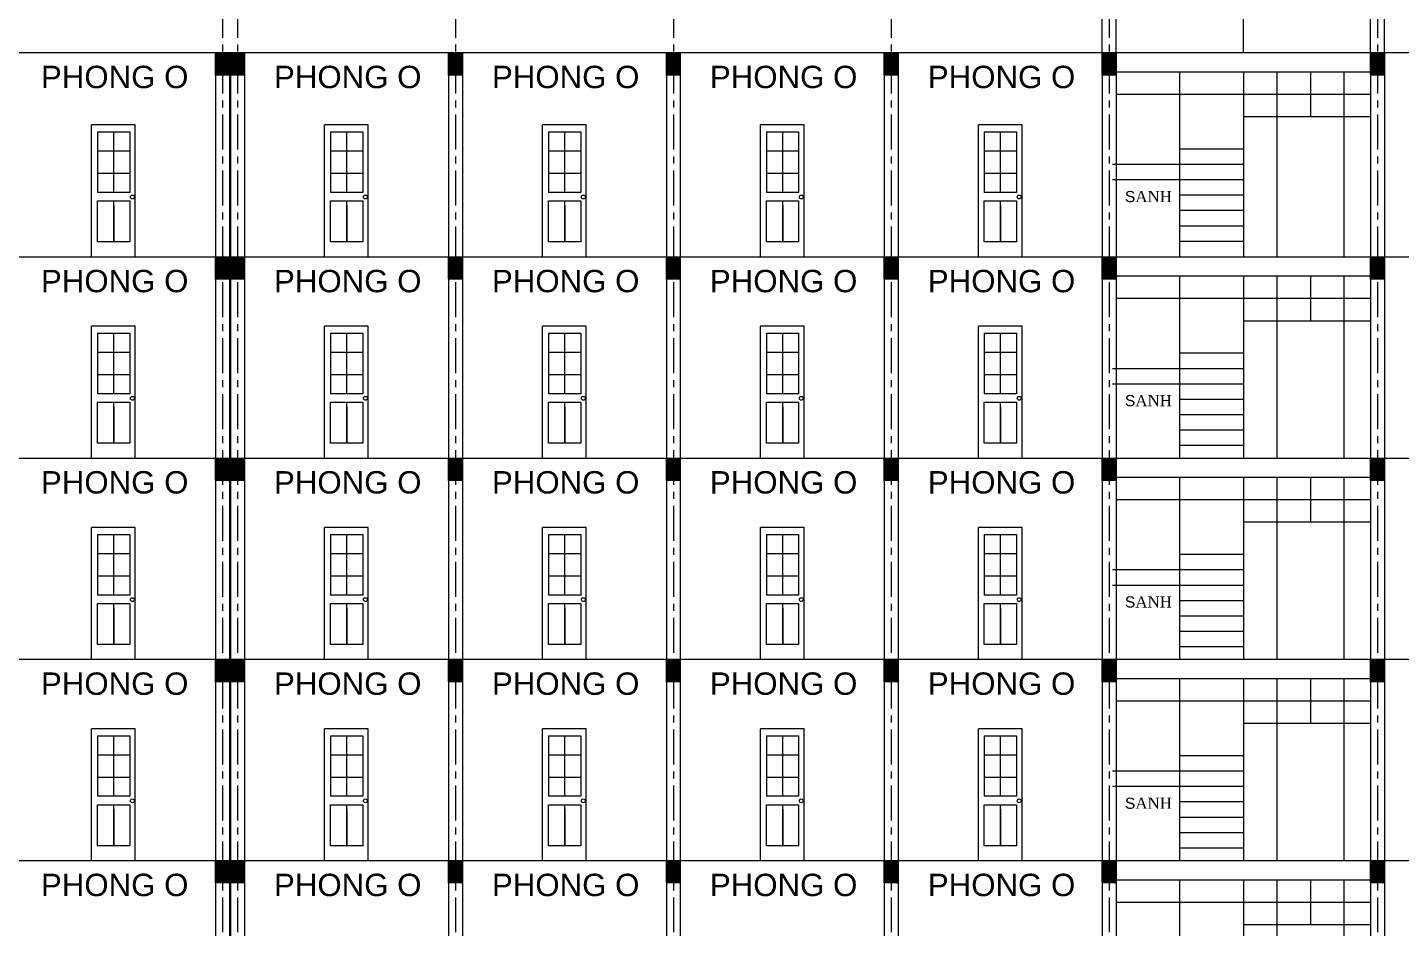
# Model space of a CAD drawing. Header units: millimetres. Extents: x 0 to 8478784, y 0 to 684185.
# Drawn here: x 4048845 to 4073415, y 446242 to 462339 of the extents above; entities that cross this region are included whole.
import ezdxf

# ---------------------------------------------------------------- set-up
doc = ezdxf.new("R2010")
doc.units = ezdxf.units.MM
doc.header["$LTSCALE"] = 5000
doc.header["$MEASUREMENT"] = 0
doc.linetypes.add('CENTER', pattern=[2, 1.25, -0.25, 0.25, -0.25])
for name, color, linetype, lineweight in [('00-XMT.Axes', 22, 'CENTER', 15), ('02-XMT.Beams', 94, 'Continuous', 25), ('net thay', 7, 'Continuous', 15)]:
    doc.layers.add(name, color=color, linetype=linetype, lineweight=lineweight)
doc.styles.add('S1', font='VHARIAL.TTF', dxfattribs={"height": 200})

msp = doc.modelspace()

# ---------------------------------------------------------------- hatches: boundary and pattern name
at = {"layer": '02-XMT.Beams', "linetype": 'ByBlock', "lineweight": 15}
h = msp.add_hatch(dxfattribs=at)
h.set_pattern_fill('ANSI31', color=256, scale=100, style=0)
h.set_pattern_definition([(45, (2171650.454, 96258.525), (-8.838834765, 8.838834765), [])])
h.paths.add_polyline_path([(4052207.5, 461488.8), (4052207.5, 461888.8), (4052457.5, 461888.8), (4052457.5, 461488.8)])
h = msp.add_hatch(dxfattribs=at)
h.set_pattern_fill('ANSI31', color=256, scale=100, style=0)
h.set_pattern_definition([(45, (2171920.454, 96258.525), (-8.838834765, 8.838834765), [])])
h.paths.add_polyline_path([(4052477.5, 461488.8), (4052477.5, 461888.8), (4052727.5, 461888.8), (4052727.5, 461488.8)])
h = msp.add_hatch(dxfattribs=at)
h.set_pattern_fill('ANSI31', color=256, scale=100, style=0)
h.set_pattern_definition([(45, (2175820.454, 96258.525), (-8.838834765, 8.838834765), [])])
h.paths.add_polyline_path([(4056377.5, 461488.8), (4056377.5, 461888.8), (4056627.5, 461888.8), (4056627.5, 461488.8)])
h = msp.add_hatch(dxfattribs=at)
h.set_pattern_fill('ANSI31', color=256, scale=100, style=0)
h.set_pattern_definition([(45, (2179720.454, 96258.525), (-8.838834765, 8.838834765), [])])
h.paths.add_polyline_path([(4060277.5, 461488.8), (4060277.5, 461888.8), (4060527.5, 461888.8), (4060527.5, 461488.8)])
h = msp.add_hatch(dxfattribs=at)
h.set_pattern_fill('ANSI31', color=256, scale=100, style=0)
h.set_pattern_definition([(45, (2183620.454, 96258.525), (-8.838834765, 8.838834765), [])])
h.paths.add_polyline_path([(4064177.5, 461488.8), (4064177.5, 461888.8), (4064427.5, 461888.8), (4064427.5, 461488.8)])
h = msp.add_hatch(dxfattribs=at)
h.set_pattern_fill('ANSI31', color=256, scale=100, style=0)
h.set_pattern_definition([(45, (2187520.454, 96258.525), (-8.838834765, 8.838834765), [])])
h.paths.add_polyline_path([(4068077.5, 461488.8), (4068077.5, 461888.8), (4068327.5, 461888.8), (4068327.5, 461488.8)])
h = msp.add_hatch(dxfattribs=at)
h.set_pattern_fill('ANSI31', color=256, scale=100, style=0)
h.set_pattern_definition([(45, (2192320.454, 96258.525), (-8.838834765, 8.838834765), [])])
h.paths.add_polyline_path([(4072877.5, 461488.8), (4072877.5, 461888.8), (4073127.5, 461888.8), (4073127.5, 461488.8)])
h = msp.add_hatch(dxfattribs=at)
h.set_pattern_fill('ANSI31', color=256, scale=100, style=0)
h.set_pattern_definition([(45, (2171650.454, 92608.525), (-8.838834765, 8.838834765), [])])
h.paths.add_polyline_path([(4052207.5, 457838.8), (4052207.5, 458238.8), (4052457.5, 458238.8), (4052457.5, 457838.8)])
h = msp.add_hatch(dxfattribs=at)
h.set_pattern_fill('ANSI31', color=256, scale=100, style=0)
h.set_pattern_definition([(45, (2171920.454, 92608.525), (-8.838834765, 8.838834765), [])])
h.paths.add_polyline_path([(4052477.5, 457838.8), (4052477.5, 458238.8), (4052727.5, 458238.8), (4052727.5, 457838.8)])
h = msp.add_hatch(dxfattribs=at)
h.set_pattern_fill('ANSI31', color=256, scale=100, style=0)
h.set_pattern_definition([(45, (2175820.454, 92608.525), (-8.838834765, 8.838834765), [])])
h.paths.add_polyline_path([(4056377.5, 457838.8), (4056377.5, 458238.8), (4056627.5, 458238.8), (4056627.5, 457838.8)])
h = msp.add_hatch(dxfattribs=at)
h.set_pattern_fill('ANSI31', color=256, scale=100, style=0)
h.set_pattern_definition([(45, (2179720.454, 92608.525), (-8.838834765, 8.838834765), [])])
h.paths.add_polyline_path([(4060277.5, 457838.8), (4060277.5, 458238.8), (4060527.5, 458238.8), (4060527.5, 457838.8)])
h = msp.add_hatch(dxfattribs=at)
h.set_pattern_fill('ANSI31', color=256, scale=100, style=0)
h.set_pattern_definition([(45, (2183620.454, 92608.525), (-8.838834765, 8.838834765), [])])
h.paths.add_polyline_path([(4064177.5, 457838.8), (4064177.5, 458238.8), (4064427.5, 458238.8), (4064427.5, 457838.8)])
h = msp.add_hatch(dxfattribs=at)
h.set_pattern_fill('ANSI31', color=256, scale=100, style=0)
h.set_pattern_definition([(45, (2187520.454, 92608.525), (-8.838834765, 8.838834765), [])])
h.paths.add_polyline_path([(4068077.5, 457838.8), (4068077.5, 458238.8), (4068327.5, 458238.8), (4068327.5, 457838.8)])
h = msp.add_hatch(dxfattribs=at)
h.set_pattern_fill('ANSI31', color=256, scale=100, style=0)
h.set_pattern_definition([(45, (2192320.454, 92608.525), (-8.838834765, 8.838834765), [])])
h.paths.add_polyline_path([(4072877.5, 457838.8), (4072877.5, 458238.8), (4073127.5, 458238.8), (4073127.5, 457838.8)])
h = msp.add_hatch(dxfattribs=at)
h.set_pattern_fill('ANSI31', color=256, scale=100, style=0)
h.set_pattern_definition([(45, (2171650.454, 89008.525), (-8.838834765, 8.838834765), [])])
h.paths.add_polyline_path([(4052207.5, 454238.8), (4052207.5, 454638.8), (4052457.5, 454638.8), (4052457.5, 454238.8)])
h = msp.add_hatch(dxfattribs=at)
h.set_pattern_fill('ANSI31', color=256, scale=100, style=0)
h.set_pattern_definition([(45, (2171920.454, 89008.525), (-8.838834765, 8.838834765), [])])
h.paths.add_polyline_path([(4052477.5, 454238.8), (4052477.5, 454638.8), (4052727.5, 454638.8), (4052727.5, 454238.8)])
h = msp.add_hatch(dxfattribs=at)
h.set_pattern_fill('ANSI31', color=256, scale=100, style=0)
h.set_pattern_definition([(45, (2175820.454, 89008.525), (-8.838834765, 8.838834765), [])])
h.paths.add_polyline_path([(4056377.5, 454238.8), (4056377.5, 454638.8), (4056627.5, 454638.8), (4056627.5, 454238.8)])
h = msp.add_hatch(dxfattribs=at)
h.set_pattern_fill('ANSI31', color=256, scale=100, style=0)
h.set_pattern_definition([(45, (2179720.454, 89008.525), (-8.838834765, 8.838834765), [])])
h.paths.add_polyline_path([(4060277.5, 454238.8), (4060277.5, 454638.8), (4060527.5, 454638.8), (4060527.5, 454238.8)])
h = msp.add_hatch(dxfattribs=at)
h.set_pattern_fill('ANSI31', color=256, scale=100, style=0)
h.set_pattern_definition([(45, (2183620.454, 89008.525), (-8.838834765, 8.838834765), [])])
h.paths.add_polyline_path([(4064177.5, 454238.8), (4064177.5, 454638.8), (4064427.5, 454638.8), (4064427.5, 454238.8)])
h = msp.add_hatch(dxfattribs=at)
h.set_pattern_fill('ANSI31', color=256, scale=100, style=0)
h.set_pattern_definition([(45, (2187520.454, 89008.525), (-8.838834765, 8.838834765), [])])
h.paths.add_polyline_path([(4068077.5, 454238.8), (4068077.5, 454638.8), (4068327.5, 454638.8), (4068327.5, 454238.8)])
h = msp.add_hatch(dxfattribs=at)
h.set_pattern_fill('ANSI31', color=256, scale=100, style=0)
h.set_pattern_definition([(45, (2192320.454, 89008.525), (-8.838834765, 8.838834765), [])])
h.paths.add_polyline_path([(4072877.5, 454238.8), (4072877.5, 454638.8), (4073127.5, 454638.8), (4073127.5, 454238.8)])
h = msp.add_hatch(dxfattribs=at)
h.set_pattern_fill('ANSI31', color=256, scale=100, style=0)
h.set_pattern_definition([(45, (2171650.454, 85408.525), (-8.838834765, 8.838834765), [])])
h.paths.add_polyline_path([(4052207.5, 450638.8), (4052207.5, 451038.8), (4052457.5, 451038.8), (4052457.5, 450638.8)])
h = msp.add_hatch(dxfattribs=at)
h.set_pattern_fill('ANSI31', color=256, scale=100, style=0)
h.set_pattern_definition([(45, (2171920.454, 85408.525), (-8.838834765, 8.838834765), [])])
h.paths.add_polyline_path([(4052477.5, 450638.8), (4052477.5, 451038.8), (4052727.5, 451038.8), (4052727.5, 450638.8)])
h = msp.add_hatch(dxfattribs=at)
h.set_pattern_fill('ANSI31', color=256, scale=100, style=0)
h.set_pattern_definition([(45, (2175820.454, 85408.525), (-8.838834765, 8.838834765), [])])
h.paths.add_polyline_path([(4056377.5, 450638.8), (4056377.5, 451038.8), (4056627.5, 451038.8), (4056627.5, 450638.8)])
h = msp.add_hatch(dxfattribs=at)
h.set_pattern_fill('ANSI31', color=256, scale=100, style=0)
h.set_pattern_definition([(45, (2179720.454, 85408.525), (-8.838834765, 8.838834765), [])])
h.paths.add_polyline_path([(4060277.5, 450638.8), (4060277.5, 451038.8), (4060527.5, 451038.8), (4060527.5, 450638.8)])
h = msp.add_hatch(dxfattribs=at)
h.set_pattern_fill('ANSI31', color=256, scale=100, style=0)
h.set_pattern_definition([(45, (2183620.454, 85408.525), (-8.838834765, 8.838834765), [])])
h.paths.add_polyline_path([(4064177.5, 450638.8), (4064177.5, 451038.8), (4064427.5, 451038.8), (4064427.5, 450638.8)])
h = msp.add_hatch(dxfattribs=at)
h.set_pattern_fill('ANSI31', color=256, scale=100, style=0)
h.set_pattern_definition([(45, (2187520.454, 85408.525), (-8.838834765, 8.838834765), [])])
h.paths.add_polyline_path([(4068077.5, 450638.8), (4068077.5, 451038.8), (4068327.5, 451038.8), (4068327.5, 450638.8)])
h = msp.add_hatch(dxfattribs=at)
h.set_pattern_fill('ANSI31', color=256, scale=100, style=0)
h.set_pattern_definition([(45, (2192320.454, 85408.525), (-8.838834765, 8.838834765), [])])
h.paths.add_polyline_path([(4072877.5, 450638.8), (4072877.5, 451038.8), (4073127.5, 451038.8), (4073127.5, 450638.8)])
h = msp.add_hatch(dxfattribs=at)
h.set_pattern_fill('ANSI31', color=256, scale=100, style=0)
h.set_pattern_definition([(45, (2171650.454, 81808.525), (-8.838834765, 8.838834765), [])])
h.paths.add_polyline_path([(4052207.5, 447038.8), (4052207.5, 447438.8), (4052457.5, 447438.8), (4052457.5, 447038.8)])
h = msp.add_hatch(dxfattribs=at)
h.set_pattern_fill('ANSI31', color=256, scale=100, style=0)
h.set_pattern_definition([(45, (2171920.454, 81808.525), (-8.838834765, 8.838834765), [])])
h.paths.add_polyline_path([(4052477.5, 447038.8), (4052477.5, 447438.8), (4052727.5, 447438.8), (4052727.5, 447038.8)])
h = msp.add_hatch(dxfattribs=at)
h.set_pattern_fill('ANSI31', color=256, scale=100, style=0)
h.set_pattern_definition([(45, (2175820.454, 81808.525), (-8.838834765, 8.838834765), [])])
h.paths.add_polyline_path([(4056377.5, 447038.8), (4056377.5, 447438.8), (4056627.5, 447438.8), (4056627.5, 447038.8)])
h = msp.add_hatch(dxfattribs=at)
h.set_pattern_fill('ANSI31', color=256, scale=100, style=0)
h.set_pattern_definition([(45, (2179720.454, 81808.525), (-8.838834765, 8.838834765), [])])
h.paths.add_polyline_path([(4060277.5, 447038.8), (4060277.5, 447438.8), (4060527.5, 447438.8), (4060527.5, 447038.8)])
h = msp.add_hatch(dxfattribs=at)
h.set_pattern_fill('ANSI31', color=256, scale=100, style=0)
h.set_pattern_definition([(45, (2183620.454, 81808.525), (-8.838834765, 8.838834765), [])])
h.paths.add_polyline_path([(4064177.5, 447038.8), (4064177.5, 447438.8), (4064427.5, 447438.8), (4064427.5, 447038.8)])
h = msp.add_hatch(dxfattribs=at)
h.set_pattern_fill('ANSI31', color=256, scale=100, style=0)
h.set_pattern_definition([(45, (2187520.454, 81808.525), (-8.838834765, 8.838834765), [])])
h.paths.add_polyline_path([(4068077.5, 447038.8), (4068077.5, 447438.8), (4068327.5, 447438.8), (4068327.5, 447038.8)])
h = msp.add_hatch(dxfattribs=at)
h.set_pattern_fill('ANSI31', color=256, scale=100, style=0)
h.set_pattern_definition([(45, (2192320.454, 81808.525), (-8.838834765, 8.838834765), [])])
h.paths.add_polyline_path([(4072877.5, 447038.8), (4072877.5, 447438.8), (4073127.5, 447438.8), (4073127.5, 447038.8)])

# ---------------------------------------------------------------- linework, layer by layer
at = {"layer": '00-XMT.Axes', "color": 8, "linetype": 'CENTER', "lineweight": 15, "ltscale": 0.1}
for p, q in [((4052332.5, 466781.4), (4052332.5, 429323.8)), ((4052602.5, 466781.4), (4052602.5, 429323.8)), ((4056502.5, 466781.4), (4056502.5, 429323.8)), ((4060402.5, 466781.4), (4060402.5, 429323.8)), ((4064302.5, 466781.4), (4064302.5, 429323.8)), ((4068202.5, 466781.4), (4068202.5, 429323.8)), ((4073002.5, 466781.4), (4073002.5, 429323.8)), ((4021614.5, 461888.8), (4081372.8, 461888.8)), ((4021614.5, 458238.8), (4081372.8, 458238.8)), ((4021614.5, 454638.8), (4081372.8, 454638.8)), ((4021614.5, 451038.8), (4081372.8, 451038.8)), ((4021614.5, 447438.8), (4081372.8, 447438.8))]:
    msp.add_line(p, q, dxfattribs=at)
at = {"layer": '02-XMT.Beams', "linetype": 'ByBlock', "lineweight": 15}
for p, q in [((4068077.5, 461888.8), (4068077.5, 465538.8)), ((4068327.5, 461888.8), (4068327.5, 465538.8)), ((4070602.5, 461888.8), (4070602.5, 465538.8)), ((4072877.5, 461888.8), (4072877.5, 465538.8)), ((4073127.5, 461888.8), (4073127.5, 465538.8)), ((4024007.5, 461888.8), (4080927.5, 461888.8)), ((4052207.5, 461888.8), (4052207.5, 433038.8)), ((4052207.5, 461888.8), (4052457.5, 461888.8)), ((4052207.5, 461488.8), (4052207.5, 461888.8)), ((4052457.5, 461888.8), (4052457.5, 433038.8)), ((4052457.5, 461888.8), (4052457.5, 461488.8)), ((4052477.5, 461888.8), (4052477.5, 433038.8)), ((4052477.5, 461888.8), (4052727.5, 461888.8)), ((4052477.5, 461488.8), (4052477.5, 461888.8)), ((4052727.5, 461888.8), (4052727.5, 433038.8)), ((4052727.5, 461888.8), (4052727.5, 461488.8)), ((4056377.5, 461888.8), (4056377.5, 433038.8)), ((4056377.5, 461888.8), (4056627.5, 461888.8)), ((4056377.5, 461488.8), (4056377.5, 461888.8)), ((4056627.5, 461888.8), (4056627.5, 433038.8)), ((4056627.5, 461888.8), (4056627.5, 461488.8)), ((4060277.5, 461888.8), (4060277.5, 433038.8)), ((4060277.5, 461888.8), (4060527.5, 461888.8)), ((4060277.5, 461488.8), (4060277.5, 461888.8)), ((4060527.5, 461888.8), (4060527.5, 433038.8)), ((4060527.5, 461888.8), (4060527.5, 461488.8)), ((4064177.5, 461888.8), (4064177.5, 433038.8)), ((4064177.5, 461888.8), (4064427.5, 461888.8)), ((4064177.5, 461488.8), (4064177.5, 461888.8)), ((4064427.5, 461888.8), (4064427.5, 433038.8)), ((4064427.5, 461888.8), (4064427.5, 461488.8)), ((4068077.5, 461888.8), (4068077.5, 433038.8)), ((4068077.5, 461888.8), (4068327.5, 461888.8)), ((4068077.5, 461488.8), (4068077.5, 461888.8)), ((4068327.5, 461888.8), (4068327.5, 433038.8)), ((4068327.5, 461888.8), (4068327.5, 461488.8)), ((4072877.5, 461888.8), (4072877.5, 433038.8)), ((4072877.5, 461888.8), (4073127.5, 461888.8)), ((4072877.5, 461488.8), (4072877.5, 461888.8)), ((4073127.5, 461888.8), (4073127.5, 433038.8)), ((4073127.5, 461888.8), (4073127.5, 461488.8)), ((4052457.5, 461488.8), (4052207.5, 461488.8)), ((4052727.5, 461488.8), (4052477.5, 461488.8)), ((4056627.5, 461488.8), (4056377.5, 461488.8)), ((4060527.5, 461488.8), (4060277.5, 461488.8)), ((4064427.5, 461488.8), (4064177.5, 461488.8)), ((4068327.5, 461488.8), (4068077.5, 461488.8)), ((4072877.5, 461538.8), (4068327.5, 461538.8)), ((4072877.5, 461538.8), (4068327.5, 461538.8)), ((4072877.5, 461538.8), (4068327.5, 461538.8)), ((4069465, 458238.8), (4069465, 461538.8)), ((4070602.5, 461538.8), (4070602.5, 458238.8)), ((4071202.5, 461538.8), (4071202.5, 458238.8)), ((4071802.5, 461538.8), (4071802.5, 460738.8)), ((4072402.5, 461538.8), (4072402.5, 458238.8)), ((4073127.5, 461488.8), (4072877.5, 461488.8)), ((4072877.5, 461138.8), (4068327.5, 461138.8)), ((4072877.5, 461138.8), (4070602.5, 461138.8)), ((4072877.5, 460738.8), (4070602.5, 460738.8)), ((4049992.5, 458238.8), (4049992.5, 460595.5)), ((4050772.5, 460595.5), (4049992.5, 460595.5)), ((4050097.1, 460470.6), (4050674.6, 460470.6)), ((4050097.1, 460470.6), (4050097.1, 459388.6)), ((4050389.8, 459388.6), (4050389.8, 460470.6)), ((4050674.6, 460470.6), (4050674.6, 459388.6)), ((4050772.5, 458238.8), (4050772.5, 460595.5)), ((4054162.5, 458238.8), (4054162.5, 460595.5)), ((4054942.5, 460595.5), (4054162.5, 460595.5)), ((4054267.1, 460470.6), (4054844.6, 460470.6)), ((4054267.1, 460470.6), (4054267.1, 459388.6)), ((4054559.8, 459388.6), (4054559.8, 460470.6)), ((4054844.6, 460470.6), (4054844.6, 459388.6)), ((4054942.5, 458238.8), (4054942.5, 460595.5)), ((4058062.5, 458238.8), (4058062.5, 460595.5)), ((4058842.5, 460595.5), (4058062.5, 460595.5)), ((4058167.1, 460470.6), (4058744.6, 460470.6)), ((4058167.1, 460470.6), (4058167.1, 459388.6)), ((4058459.8, 459388.6), (4058459.8, 460470.6)), ((4058744.6, 460470.6), (4058744.6, 459388.6)), ((4058842.5, 458238.8), (4058842.5, 460595.5)), ((4061962.5, 458238.8), (4061962.5, 460595.5)), ((4062742.5, 460595.5), (4061962.5, 460595.5)), ((4062067.1, 460470.6), (4062644.6, 460470.6)), ((4062067.1, 460470.6), (4062067.1, 459388.6)), ((4062359.8, 459388.6), (4062359.8, 460470.6)), ((4062644.6, 460470.6), (4062644.6, 459388.6)), ((4062742.5, 458238.8), (4062742.5, 460595.5)), ((4065862.5, 458238.8), (4065862.5, 460595.5)), ((4066642.5, 460595.5), (4065862.5, 460595.5)), ((4065967.1, 460470.6), (4066544.6, 460470.6)), ((4065967.1, 460470.6), (4065967.1, 459388.6)), ((4066259.8, 459388.6), (4066259.8, 460470.6)), ((4066544.6, 460470.6), (4066544.6, 459388.6)), ((4066642.5, 458238.8), (4066642.5, 460595.5)), ((4050097.1, 460131.4), (4050674.6, 460131.4)), ((4054267.1, 460131.4), (4054844.6, 460131.4)), ((4058167.1, 460131.4), (4058744.6, 460131.4)), ((4062067.1, 460131.4), (4062644.6, 460131.4)), ((4065967.1, 460131.4), (4066544.6, 460131.4)), ((4070602.5, 460161.2), (4069465, 460161.2)), ((4050097.1, 459734), (4050674.6, 459734)), ((4054267.1, 459734), (4054844.6, 459734)), ((4058167.1, 459734), (4058744.6, 459734)), ((4062067.1, 459734), (4062644.6, 459734)), ((4065967.1, 459734), (4066544.6, 459734)), ((4069465, 459886.6), (4068258.8, 459886.6)), ((4070602.5, 459886.6), (4069465, 459886.6)), ((4069465, 459611.9), (4068260.8, 459611.9)), ((4070602.5, 459611.9), (4069465, 459611.9)), ((4050674.6, 459388.6), (4050097.1, 459388.6)), ((4050097.1, 459238.3), (4050674.6, 459238.3)), ((4050097.1, 458504.9), (4050097.1, 459238.3)), ((4050389.8, 458504.9), (4050389.8, 459238.3)), ((4050674.6, 459238.3), (4050674.6, 458504.9)), ((4054844.6, 459388.6), (4054267.1, 459388.6)), ((4054267.1, 459238.3), (4054844.6, 459238.3)), ((4054267.1, 458504.9), (4054267.1, 459238.3)), ((4054559.8, 458504.9), (4054559.8, 459238.3)), ((4054844.6, 459238.3), (4054844.6, 458504.9)), ((4058744.6, 459388.6), (4058167.1, 459388.6)), ((4058167.1, 459238.3), (4058744.6, 459238.3)), ((4058167.1, 458504.9), (4058167.1, 459238.3)), ((4058459.8, 458504.9), (4058459.8, 459238.3)), ((4058744.6, 459238.3), (4058744.6, 458504.9)), ((4062644.6, 459388.6), (4062067.1, 459388.6)), ((4062067.1, 459238.3), (4062644.6, 459238.3)), ((4062067.1, 458504.9), (4062067.1, 459238.3)), ((4062359.8, 458504.9), (4062359.8, 459238.3)), ((4062644.6, 459238.3), (4062644.6, 458504.9)), ((4066544.6, 459388.6), (4065967.1, 459388.6)), ((4065967.1, 459238.3), (4066544.6, 459238.3)), ((4065967.1, 458504.9), (4065967.1, 459238.3)), ((4066259.8, 458504.9), (4066259.8, 459238.3)), ((4066544.6, 459238.3), (4066544.6, 458504.9)), ((4070602.5, 459337.3), (4069465, 459337.3)), ((4050389.8, 459156.1), (4050389.8, 458504.9)), ((4054559.8, 459156.1), (4054559.8, 458504.9)), ((4058459.8, 459156.1), (4058459.8, 458504.9)), ((4062359.8, 459156.1), (4062359.8, 458504.9)), ((4066259.8, 459156.1), (4066259.8, 458504.9)), ((4070602.5, 459062.7), (4069465, 459062.7)), ((4070602.5, 458788), (4069465, 458788)), ((4050674.6, 458504.9), (4050097.1, 458504.9)), ((4054844.6, 458504.9), (4054267.1, 458504.9)), ((4058744.6, 458504.9), (4058167.1, 458504.9)), ((4062644.6, 458504.9), (4062067.1, 458504.9)), ((4066544.6, 458504.9), (4065967.1, 458504.9)), ((4070602.5, 458513.4), (4069465, 458513.4)), ((4024007.5, 458238.8), (4080927.5, 458238.8)), ((4024007.5, 458238.8), (4080927.5, 458238.8)), ((4052207.5, 458238.8), (4052457.5, 458238.8)), ((4052207.5, 457838.8), (4052207.5, 458238.8)), ((4052457.5, 458238.8), (4052457.5, 457838.8)), ((4052477.5, 458238.8), (4052727.5, 458238.8)), ((4052477.5, 457838.8), (4052477.5, 458238.8)), ((4052727.5, 458238.8), (4052727.5, 457838.8)), ((4056377.5, 458238.8), (4056627.5, 458238.8)), ((4056377.5, 457838.8), (4056377.5, 458238.8)), ((4056627.5, 458238.8), (4056627.5, 457838.8)), ((4060277.5, 458238.8), (4060527.5, 458238.8)), ((4060277.5, 457838.8), (4060277.5, 458238.8)), ((4060527.5, 458238.8), (4060527.5, 457838.8)), ((4064177.5, 458238.8), (4064427.5, 458238.8)), ((4064177.5, 457838.8), (4064177.5, 458238.8)), ((4064427.5, 458238.8), (4064427.5, 457838.8)), ((4068077.5, 458238.8), (4068327.5, 458238.8)), ((4068077.5, 457838.8), (4068077.5, 458238.8)), ((4068327.5, 458238.8), (4068327.5, 457838.8)), ((4072877.5, 458238.8), (4073127.5, 458238.8)), ((4072877.5, 457838.8), (4072877.5, 458238.8)), ((4073127.5, 458238.8), (4073127.5, 457838.8)), ((4052457.5, 457838.8), (4052207.5, 457838.8)), ((4052727.5, 457838.8), (4052477.5, 457838.8)), ((4056627.5, 457838.8), (4056377.5, 457838.8)), ((4060527.5, 457838.8), (4060277.5, 457838.8)), ((4064427.5, 457838.8), (4064177.5, 457838.8)), ((4068327.5, 457838.8), (4068077.5, 457838.8)), ((4072877.5, 457888.8), (4068327.5, 457888.8)), ((4072877.5, 457888.8), (4068327.5, 457888.8)), ((4072877.5, 457888.8), (4068327.5, 457888.8)), ((4069465, 454638.8), (4069465, 457888.8)), ((4070602.5, 457888.8), (4070602.5, 454638.8)), ((4071202.5, 457888.8), (4071202.5, 454638.8)), ((4071802.5, 457888.8), (4071802.5, 457088.8)), ((4072402.5, 457888.8), (4072402.5, 454638.8)), ((4073127.5, 457838.8), (4072877.5, 457838.8)), ((4072877.5, 457488.8), (4068327.5, 457488.8)), ((4072877.5, 457488.8), (4070602.5, 457488.8)), ((4072877.5, 457088.8), (4070602.5, 457088.8)), ((4049992.5, 454638.8), (4049992.5, 456995.5)), ((4050772.5, 456995.5), (4049992.5, 456995.5)), ((4050097.1, 456870.6), (4050674.6, 456870.6)), ((4050097.1, 456870.6), (4050097.1, 455788.6)), ((4050389.8, 455788.6), (4050389.8, 456870.6)), ((4050674.6, 456870.6), (4050674.6, 455788.6)), ((4050772.5, 454638.8), (4050772.5, 456995.5)), ((4054162.5, 454638.8), (4054162.5, 456995.5)), ((4054942.5, 456995.5), (4054162.5, 456995.5)), ((4054267.1, 456870.6), (4054844.6, 456870.6)), ((4054267.1, 456870.6), (4054267.1, 455788.6)), ((4054559.8, 455788.6), (4054559.8, 456870.6)), ((4054844.6, 456870.6), (4054844.6, 455788.6)), ((4054942.5, 454638.8), (4054942.5, 456995.5)), ((4058062.5, 454638.8), (4058062.5, 456995.5)), ((4058842.5, 456995.5), (4058062.5, 456995.5)), ((4058167.1, 456870.6), (4058744.6, 456870.6)), ((4058167.1, 456870.6), (4058167.1, 455788.6)), ((4058459.8, 455788.6), (4058459.8, 456870.6)), ((4058744.6, 456870.6), (4058744.6, 455788.6)), ((4058842.5, 454638.8), (4058842.5, 456995.5)), ((4061962.5, 454638.8), (4061962.5, 456995.5)), ((4062742.5, 456995.5), (4061962.5, 456995.5)), ((4062067.1, 456870.6), (4062644.6, 456870.6)), ((4062067.1, 456870.6), (4062067.1, 455788.6)), ((4062359.8, 455788.6), (4062359.8, 456870.6)), ((4062644.6, 456870.6), (4062644.6, 455788.6)), ((4062742.5, 454638.8), (4062742.5, 456995.5)), ((4065862.5, 454638.8), (4065862.5, 456995.5)), ((4066642.5, 456995.5), (4065862.5, 456995.5)), ((4065967.1, 456870.6), (4066544.6, 456870.6)), ((4065967.1, 456870.6), (4065967.1, 455788.6)), ((4066259.8, 455788.6), (4066259.8, 456870.6)), ((4066544.6, 456870.6), (4066544.6, 455788.6)), ((4066642.5, 454638.8), (4066642.5, 456995.5)), ((4050097.1, 456531.4), (4050674.6, 456531.4)), ((4054267.1, 456531.4), (4054844.6, 456531.4)), ((4058167.1, 456531.4), (4058744.6, 456531.4)), ((4062067.1, 456531.4), (4062644.6, 456531.4)), ((4065967.1, 456531.4), (4066544.6, 456531.4)), ((4070602.5, 456511.2), (4069465, 456511.2)), ((4050097.1, 456134), (4050674.6, 456134)), ((4054267.1, 456134), (4054844.6, 456134)), ((4058167.1, 456134), (4058744.6, 456134)), ((4062067.1, 456134), (4062644.6, 456134)), ((4065967.1, 456134), (4066544.6, 456134)), ((4069465, 456236.6), (4068258.8, 456236.6)), ((4070602.5, 456236.6), (4069465, 456236.6)), ((4050674.6, 455788.6), (4050097.1, 455788.6)), ((4054844.6, 455788.6), (4054267.1, 455788.6)), ((4058744.6, 455788.6), (4058167.1, 455788.6)), ((4062644.6, 455788.6), (4062067.1, 455788.6)), ((4066544.6, 455788.6), (4065967.1, 455788.6)), ((4069465, 455961.9), (4068260.8, 455961.9)), ((4070602.5, 455961.9), (4069465, 455961.9)), ((4050097.1, 455638.3), (4050674.6, 455638.3)), ((4050097.1, 454904.9), (4050097.1, 455638.3)), ((4050389.8, 454904.9), (4050389.8, 455638.3)), ((4050389.8, 455556.1), (4050389.8, 454904.9)), ((4050674.6, 455638.3), (4050674.6, 454904.9)), ((4054267.1, 455638.3), (4054844.6, 455638.3)), ((4054267.1, 454904.9), (4054267.1, 455638.3)), ((4054559.8, 454904.9), (4054559.8, 455638.3)), ((4054559.8, 455556.1), (4054559.8, 454904.9)), ((4054844.6, 455638.3), (4054844.6, 454904.9)), ((4058167.1, 455638.3), (4058744.6, 455638.3)), ((4058167.1, 454904.9), (4058167.1, 455638.3)), ((4058459.8, 454904.9), (4058459.8, 455638.3)), ((4058459.8, 455556.1), (4058459.8, 454904.9)), ((4058744.6, 455638.3), (4058744.6, 454904.9)), ((4062067.1, 455638.3), (4062644.6, 455638.3)), ((4062067.1, 454904.9), (4062067.1, 455638.3)), ((4062359.8, 454904.9), (4062359.8, 455638.3)), ((4062359.8, 455556.1), (4062359.8, 454904.9)), ((4062644.6, 455638.3), (4062644.6, 454904.9)), ((4065967.1, 455638.3), (4066544.6, 455638.3)), ((4065967.1, 454904.9), (4065967.1, 455638.3)), ((4066259.8, 454904.9), (4066259.8, 455638.3)), ((4066259.8, 455556.1), (4066259.8, 454904.9)), ((4066544.6, 455638.3), (4066544.6, 454904.9)), ((4070602.5, 455687.3), (4069465, 455687.3)), ((4070602.5, 455412.7), (4069465, 455412.7)), ((4070602.5, 455138), (4069465, 455138)), ((4050674.6, 454904.9), (4050097.1, 454904.9)), ((4054844.6, 454904.9), (4054267.1, 454904.9)), ((4058744.6, 454904.9), (4058167.1, 454904.9)), ((4062644.6, 454904.9), (4062067.1, 454904.9)), ((4066544.6, 454904.9), (4065967.1, 454904.9)), ((4070602.5, 454863.4), (4069465, 454863.4)), ((4024007.5, 454638.8), (4080927.5, 454638.8)), ((4024007.5, 454638.8), (4080927.5, 454638.8)), ((4052207.5, 454638.8), (4052457.5, 454638.8)), ((4052207.5, 454238.8), (4052207.5, 454638.8)), ((4052457.5, 454638.8), (4052457.5, 454238.8)), ((4052477.5, 454638.8), (4052727.5, 454638.8)), ((4052477.5, 454238.8), (4052477.5, 454638.8)), ((4052727.5, 454638.8), (4052727.5, 454238.8)), ((4056377.5, 454638.8), (4056627.5, 454638.8)), ((4056377.5, 454238.8), (4056377.5, 454638.8)), ((4056627.5, 454638.8), (4056627.5, 454238.8)), ((4060277.5, 454638.8), (4060527.5, 454638.8)), ((4060277.5, 454238.8), (4060277.5, 454638.8)), ((4060527.5, 454638.8), (4060527.5, 454238.8)), ((4064177.5, 454638.8), (4064427.5, 454638.8)), ((4064177.5, 454238.8), (4064177.5, 454638.8)), ((4064427.5, 454638.8), (4064427.5, 454238.8)), ((4068077.5, 454638.8), (4068327.5, 454638.8)), ((4068077.5, 454238.8), (4068077.5, 454638.8)), ((4068327.5, 454638.8), (4068327.5, 454238.8)), ((4072877.5, 454638.8), (4073127.5, 454638.8)), ((4072877.5, 454238.8), (4072877.5, 454638.8)), ((4073127.5, 454638.8), (4073127.5, 454238.8)), ((4052457.5, 454238.8), (4052207.5, 454238.8)), ((4052727.5, 454238.8), (4052477.5, 454238.8)), ((4056627.5, 454238.8), (4056377.5, 454238.8)), ((4060527.5, 454238.8), (4060277.5, 454238.8)), ((4064427.5, 454238.8), (4064177.5, 454238.8)), ((4068327.5, 454238.8), (4068077.5, 454238.8)), ((4072877.5, 454288.8), (4068327.5, 454288.8)), ((4072877.5, 454288.8), (4068327.5, 454288.8)), ((4072877.5, 454288.8), (4068327.5, 454288.8)), ((4069465, 451038.8), (4069465, 454288.8)), ((4070602.5, 454288.8), (4070602.5, 451038.8)), ((4071202.5, 454288.8), (4071202.5, 451038.8)), ((4071802.5, 454288.8), (4071802.5, 453488.8)), ((4072402.5, 454288.8), (4072402.5, 451038.8)), ((4073127.5, 454238.8), (4072877.5, 454238.8)), ((4072877.5, 453888.8), (4068327.5, 453888.8)), ((4072877.5, 453888.8), (4070602.5, 453888.8)), ((4049992.5, 451038.8), (4049992.5, 453395.5)), ((4050772.5, 453395.5), (4049992.5, 453395.5)), ((4050772.5, 451038.8), (4050772.5, 453395.5)), ((4054162.5, 451038.8), (4054162.5, 453395.5)), ((4054942.5, 453395.5), (4054162.5, 453395.5)), ((4054942.5, 451038.8), (4054942.5, 453395.5)), ((4058062.5, 451038.8), (4058062.5, 453395.5)), ((4058842.5, 453395.5), (4058062.5, 453395.5)), ((4058842.5, 451038.8), (4058842.5, 453395.5)), ((4061962.5, 451038.8), (4061962.5, 453395.5)), ((4062742.5, 453395.5), (4061962.5, 453395.5)), ((4062742.5, 451038.8), (4062742.5, 453395.5)), ((4065862.5, 451038.8), (4065862.5, 453395.5)), ((4066642.5, 453395.5), (4065862.5, 453395.5)), ((4066642.5, 451038.8), (4066642.5, 453395.5)), ((4072877.5, 453488.8), (4070602.5, 453488.8)), ((4050097.1, 453270.6), (4050674.6, 453270.6)), ((4050097.1, 453270.6), (4050097.1, 452188.6)), ((4050389.8, 452188.6), (4050389.8, 453270.6)), ((4050674.6, 453270.6), (4050674.6, 452188.6)), ((4054267.1, 453270.6), (4054844.6, 453270.6)), ((4054267.1, 453270.6), (4054267.1, 452188.6)), ((4054559.8, 452188.6), (4054559.8, 453270.6)), ((4054844.6, 453270.6), (4054844.6, 452188.6)), ((4058167.1, 453270.6), (4058744.6, 453270.6)), ((4058167.1, 453270.6), (4058167.1, 452188.6)), ((4058459.8, 452188.6), (4058459.8, 453270.6)), ((4058744.6, 453270.6), (4058744.6, 452188.6)), ((4062067.1, 453270.6), (4062644.6, 453270.6)), ((4062067.1, 453270.6), (4062067.1, 452188.6)), ((4062359.8, 452188.6), (4062359.8, 453270.6)), ((4062644.6, 453270.6), (4062644.6, 452188.6)), ((4065967.1, 453270.6), (4066544.6, 453270.6)), ((4065967.1, 453270.6), (4065967.1, 452188.6)), ((4066259.8, 452188.6), (4066259.8, 453270.6)), ((4066544.6, 453270.6), (4066544.6, 452188.6)), ((4050097.1, 452931.4), (4050674.6, 452931.4)), ((4054267.1, 452931.4), (4054844.6, 452931.4)), ((4058167.1, 452931.4), (4058744.6, 452931.4)), ((4062067.1, 452931.4), (4062644.6, 452931.4)), ((4065967.1, 452931.4), (4066544.6, 452931.4)), ((4070602.5, 452911.2), (4069465, 452911.2)), ((4069465, 452636.6), (4068258.8, 452636.6)), ((4070602.5, 452636.6), (4069465, 452636.6)), ((4050097.1, 452534), (4050674.6, 452534)), ((4054267.1, 452534), (4054844.6, 452534)), ((4058167.1, 452534), (4058744.6, 452534)), ((4062067.1, 452534), (4062644.6, 452534)), ((4065967.1, 452534), (4066544.6, 452534)), ((4069465, 452361.9), (4068260.8, 452361.9)), ((4070602.5, 452361.9), (4069465, 452361.9)), ((4050674.6, 452188.6), (4050097.1, 452188.6)), ((4054844.6, 452188.6), (4054267.1, 452188.6)), ((4058744.6, 452188.6), (4058167.1, 452188.6)), ((4062644.6, 452188.6), (4062067.1, 452188.6)), ((4066544.6, 452188.6), (4065967.1, 452188.6)), ((4050097.1, 452038.3), (4050674.6, 452038.3)), ((4050097.1, 451304.9), (4050097.1, 452038.3)), ((4050389.8, 451304.9), (4050389.8, 452038.3)), ((4050389.8, 451956.1), (4050389.8, 451304.9)), ((4050674.6, 452038.3), (4050674.6, 451304.9)), ((4054267.1, 452038.3), (4054844.6, 452038.3)), ((4054267.1, 451304.9), (4054267.1, 452038.3)), ((4054559.8, 451304.9), (4054559.8, 452038.3)), ((4054559.8, 451956.1), (4054559.8, 451304.9)), ((4054844.6, 452038.3), (4054844.6, 451304.9)), ((4058167.1, 452038.3), (4058744.6, 452038.3)), ((4058167.1, 451304.9), (4058167.1, 452038.3)), ((4058459.8, 451304.9), (4058459.8, 452038.3)), ((4058459.8, 451956.1), (4058459.8, 451304.9)), ((4058744.6, 452038.3), (4058744.6, 451304.9)), ((4062067.1, 452038.3), (4062644.6, 452038.3)), ((4062067.1, 451304.9), (4062067.1, 452038.3)), ((4062359.8, 451304.9), (4062359.8, 452038.3)), ((4062359.8, 451956.1), (4062359.8, 451304.9)), ((4062644.6, 452038.3), (4062644.6, 451304.9)), ((4065967.1, 452038.3), (4066544.6, 452038.3)), ((4065967.1, 451304.9), (4065967.1, 452038.3)), ((4066259.8, 451304.9), (4066259.8, 452038.3)), ((4066259.8, 451956.1), (4066259.8, 451304.9)), ((4066544.6, 452038.3), (4066544.6, 451304.9)), ((4070602.5, 452087.3), (4069465, 452087.3)), ((4070602.5, 451812.7), (4069465, 451812.7)), ((4070602.5, 451538), (4069465, 451538)), ((4050674.6, 451304.9), (4050097.1, 451304.9)), ((4054844.6, 451304.9), (4054267.1, 451304.9)), ((4058744.6, 451304.9), (4058167.1, 451304.9)), ((4062644.6, 451304.9), (4062067.1, 451304.9)), ((4066544.6, 451304.9), (4065967.1, 451304.9)), ((4070602.5, 451263.4), (4069465, 451263.4)), ((4024007.5, 451038.8), (4080927.5, 451038.8)), ((4024007.5, 451038.8), (4080927.5, 451038.8)), ((4052207.5, 451038.8), (4052457.5, 451038.8)), ((4052207.5, 450638.8), (4052207.5, 451038.8)), ((4052457.5, 451038.8), (4052457.5, 450638.8)), ((4052477.5, 451038.8), (4052727.5, 451038.8)), ((4052477.5, 450638.8), (4052477.5, 451038.8)), ((4052727.5, 451038.8), (4052727.5, 450638.8)), ((4056377.5, 451038.8), (4056627.5, 451038.8)), ((4056377.5, 450638.8), (4056377.5, 451038.8)), ((4056627.5, 451038.8), (4056627.5, 450638.8)), ((4060277.5, 451038.8), (4060527.5, 451038.8)), ((4060277.5, 450638.8), (4060277.5, 451038.8)), ((4060527.5, 451038.8), (4060527.5, 450638.8)), ((4064177.5, 451038.8), (4064427.5, 451038.8)), ((4064177.5, 450638.8), (4064177.5, 451038.8)), ((4064427.5, 451038.8), (4064427.5, 450638.8)), ((4068077.5, 451038.8), (4068327.5, 451038.8)), ((4068077.5, 450638.8), (4068077.5, 451038.8)), ((4068327.5, 451038.8), (4068327.5, 450638.8)), ((4072877.5, 451038.8), (4073127.5, 451038.8)), ((4072877.5, 450638.8), (4072877.5, 451038.8)), ((4073127.5, 451038.8), (4073127.5, 450638.8)), ((4052457.5, 450638.8), (4052207.5, 450638.8)), ((4052727.5, 450638.8), (4052477.5, 450638.8)), ((4056627.5, 450638.8), (4056377.5, 450638.8)), ((4060527.5, 450638.8), (4060277.5, 450638.8)), ((4064427.5, 450638.8), (4064177.5, 450638.8)), ((4068327.5, 450638.8), (4068077.5, 450638.8)), ((4072877.5, 450688.8), (4068327.5, 450688.8)), ((4072877.5, 450688.8), (4068327.5, 450688.8)), ((4072877.5, 450688.8), (4068327.5, 450688.8)), ((4069465, 447438.8), (4069465, 450688.8)), ((4070602.5, 450688.8), (4070602.5, 447438.8)), ((4071202.5, 450688.8), (4071202.5, 447438.8)), ((4071802.5, 450688.8), (4071802.5, 449888.8)), ((4072402.5, 450688.8), (4072402.5, 447438.8)), ((4073127.5, 450638.8), (4072877.5, 450638.8)), ((4072877.5, 450288.8), (4068327.5, 450288.8)), ((4072877.5, 450288.8), (4070602.5, 450288.8)), ((4072877.5, 449888.8), (4070602.5, 449888.8)), ((4049992.5, 447438.8), (4049992.5, 449795.5)), ((4050772.5, 449795.5), (4049992.5, 449795.5)), ((4050097.1, 449670.6), (4050674.6, 449670.6)), ((4050097.1, 449670.6), (4050097.1, 448588.6)), ((4050389.8, 448588.6), (4050389.8, 449670.6)), ((4050674.6, 449670.6), (4050674.6, 448588.6)), ((4050772.5, 447438.8), (4050772.5, 449795.5)), ((4054162.5, 447438.8), (4054162.5, 449795.5)), ((4054942.5, 449795.5), (4054162.5, 449795.5)), ((4054267.1, 449670.6), (4054844.6, 449670.6)), ((4054267.1, 449670.6), (4054267.1, 448588.6)), ((4054559.8, 448588.6), (4054559.8, 449670.6)), ((4054844.6, 449670.6), (4054844.6, 448588.6)), ((4054942.5, 447438.8), (4054942.5, 449795.5)), ((4058062.5, 447438.8), (4058062.5, 449795.5)), ((4058842.5, 449795.5), (4058062.5, 449795.5)), ((4058167.1, 449670.6), (4058744.6, 449670.6)), ((4058167.1, 449670.6), (4058167.1, 448588.6)), ((4058459.8, 448588.6), (4058459.8, 449670.6)), ((4058744.6, 449670.6), (4058744.6, 448588.6)), ((4058842.5, 447438.8), (4058842.5, 449795.5)), ((4061962.5, 447438.8), (4061962.5, 449795.5)), ((4062742.5, 449795.5), (4061962.5, 449795.5)), ((4062067.1, 449670.6), (4062644.6, 449670.6)), ((4062067.1, 449670.6), (4062067.1, 448588.6)), ((4062359.8, 448588.6), (4062359.8, 449670.6)), ((4062644.6, 449670.6), (4062644.6, 448588.6)), ((4062742.5, 447438.8), (4062742.5, 449795.5)), ((4065862.5, 447438.8), (4065862.5, 449795.5)), ((4066642.5, 449795.5), (4065862.5, 449795.5)), ((4065967.1, 449670.6), (4066544.6, 449670.6)), ((4065967.1, 449670.6), (4065967.1, 448588.6)), ((4066259.8, 448588.6), (4066259.8, 449670.6)), ((4066544.6, 449670.6), (4066544.6, 448588.6)), ((4066642.5, 447438.8), (4066642.5, 449795.5)), ((4050097.1, 449331.4), (4050674.6, 449331.4)), ((4054267.1, 449331.4), (4054844.6, 449331.4)), ((4058167.1, 449331.4), (4058744.6, 449331.4)), ((4062067.1, 449331.4), (4062644.6, 449331.4)), ((4065967.1, 449331.4), (4066544.6, 449331.4)), ((4070602.5, 449311.2), (4069465, 449311.2)), ((4050097.1, 448934), (4050674.6, 448934)), ((4054267.1, 448934), (4054844.6, 448934)), ((4058167.1, 448934), (4058744.6, 448934)), ((4062067.1, 448934), (4062644.6, 448934)), ((4065967.1, 448934), (4066544.6, 448934)), ((4069465, 449036.6), (4068258.8, 449036.6)), ((4070602.5, 449036.6), (4069465, 449036.6)), ((4069465, 448761.9), (4068260.8, 448761.9)), ((4070602.5, 448761.9), (4069465, 448761.9)), ((4050674.6, 448588.6), (4050097.1, 448588.6)), ((4050097.1, 448438.3), (4050674.6, 448438.3)), ((4050097.1, 447704.9), (4050097.1, 448438.3)), ((4050389.8, 447704.9), (4050389.8, 448438.3)), ((4050674.6, 448438.3), (4050674.6, 447704.9)), ((4054844.6, 448588.6), (4054267.1, 448588.6)), ((4054267.1, 448438.3), (4054844.6, 448438.3)), ((4054267.1, 447704.9), (4054267.1, 448438.3)), ((4054559.8, 447704.9), (4054559.8, 448438.3)), ((4054844.6, 448438.3), (4054844.6, 447704.9)), ((4058744.6, 448588.6), (4058167.1, 448588.6)), ((4058167.1, 448438.3), (4058744.6, 448438.3)), ((4058167.1, 447704.9), (4058167.1, 448438.3)), ((4058459.8, 447704.9), (4058459.8, 448438.3)), ((4058744.6, 448438.3), (4058744.6, 447704.9)), ((4062644.6, 448588.6), (4062067.1, 448588.6)), ((4062067.1, 448438.3), (4062644.6, 448438.3)), ((4062067.1, 447704.9), (4062067.1, 448438.3)), ((4062359.8, 447704.9), (4062359.8, 448438.3)), ((4062644.6, 448438.3), (4062644.6, 447704.9)), ((4066544.6, 448588.6), (4065967.1, 448588.6)), ((4065967.1, 448438.3), (4066544.6, 448438.3)), ((4065967.1, 447704.9), (4065967.1, 448438.3)), ((4066259.8, 447704.9), (4066259.8, 448438.3)), ((4066544.6, 448438.3), (4066544.6, 447704.9)), ((4070602.5, 448487.3), (4069465, 448487.3)), ((4050389.8, 448356.1), (4050389.8, 447704.9)), ((4054559.8, 448356.1), (4054559.8, 447704.9)), ((4058459.8, 448356.1), (4058459.8, 447704.9)), ((4062359.8, 448356.1), (4062359.8, 447704.9)), ((4066259.8, 448356.1), (4066259.8, 447704.9)), ((4070602.5, 448212.7), (4069465, 448212.7)), ((4070602.5, 447938), (4069465, 447938)), ((4050674.6, 447704.9), (4050097.1, 447704.9)), ((4054844.6, 447704.9), (4054267.1, 447704.9)), ((4058744.6, 447704.9), (4058167.1, 447704.9)), ((4062644.6, 447704.9), (4062067.1, 447704.9)), ((4066544.6, 447704.9), (4065967.1, 447704.9)), ((4024007.5, 447438.8), (4080927.5, 447438.8)), ((4024007.5, 447438.8), (4080927.5, 447438.8)), ((4052207.5, 447438.8), (4052457.5, 447438.8)), ((4052207.5, 447038.8), (4052207.5, 447438.8)), ((4052457.5, 447438.8), (4052457.5, 447038.8)), ((4052477.5, 447438.8), (4052727.5, 447438.8)), ((4052477.5, 447038.8), (4052477.5, 447438.8)), ((4052727.5, 447438.8), (4052727.5, 447038.8)), ((4056377.5, 447438.8), (4056627.5, 447438.8)), ((4056377.5, 447038.8), (4056377.5, 447438.8)), ((4056627.5, 447438.8), (4056627.5, 447038.8)), ((4060277.5, 447438.8), (4060527.5, 447438.8)), ((4060277.5, 447038.8), (4060277.5, 447438.8)), ((4060527.5, 447438.8), (4060527.5, 447038.8)), ((4064177.5, 447438.8), (4064427.5, 447438.8)), ((4064177.5, 447038.8), (4064177.5, 447438.8)), ((4064427.5, 447438.8), (4064427.5, 447038.8)), ((4068077.5, 447438.8), (4068327.5, 447438.8)), ((4068077.5, 447038.8), (4068077.5, 447438.8)), ((4068327.5, 447438.8), (4068327.5, 447038.8)), ((4070602.5, 447663.4), (4069465, 447663.4)), ((4072877.5, 447438.8), (4073127.5, 447438.8)), ((4072877.5, 447038.8), (4072877.5, 447438.8)), ((4073127.5, 447438.8), (4073127.5, 447038.8)), ((4052457.5, 447038.8), (4052207.5, 447038.8)), ((4052727.5, 447038.8), (4052477.5, 447038.8)), ((4056627.5, 447038.8), (4056377.5, 447038.8)), ((4060527.5, 447038.8), (4060277.5, 447038.8)), ((4064427.5, 447038.8), (4064177.5, 447038.8)), ((4068327.5, 447038.8), (4068077.5, 447038.8)), ((4072877.5, 447088.8), (4068327.5, 447088.8)), ((4072877.5, 447088.8), (4068327.5, 447088.8)), ((4072877.5, 447088.8), (4068327.5, 447088.8)), ((4069465, 443838.8), (4069465, 447088.8)), ((4070602.5, 447088.8), (4070602.5, 443838.8)), ((4071202.5, 447088.8), (4071202.5, 443838.8)), ((4071802.5, 447088.8), (4071802.5, 446288.8)), ((4072402.5, 447088.8), (4072402.5, 443838.8)), ((4073127.5, 447038.8), (4072877.5, 447038.8)), ((4072877.5, 446688.8), (4068327.5, 446688.8)), ((4072877.5, 446688.8), (4070602.5, 446688.8)), ((4072877.5, 446288.8), (4070602.5, 446288.8))]:
    msp.add_line(p, q, dxfattribs=at)
for centre in [(4050721.9, 459307), (4054891.9, 459307), (4058791.9, 459307), (4062691.9, 459307), (4066591.9, 459307), (4050721.9, 455707), (4054891.9, 455707), (4058791.9, 455707), (4062691.9, 455707), (4066591.9, 455707), (4050721.9, 452107), (4054891.9, 452107), (4058791.9, 452107), (4062691.9, 452107), (4066591.9, 452107), (4050721.9, 448507), (4054891.9, 448507), (4058791.9, 448507), (4062691.9, 448507), (4066591.9, 448507)]:
    msp.add_circle(centre, 33.9, dxfattribs=at)
at = {"layer": 'net thay', "linetype": 'CENTER', "lineweight": 15}
msp.add_circle((3911642, 421190.5), 262994, dxfattribs=at)

# ---------------------------------------------------------------- texts
at = {"layer": '02-XMT.Beams', "linetype": 'ByBlock', "lineweight": 15, "style": 'S1'}
for s, insert, char_height, width, attachment_point in [('phong o', (4049087, 461653.9), 400, 2682.412, 1), ('phong o', (4053257, 461653.9), 400, 2682.412, 1), ('phong o', (4057157, 461653.9), 400, 2682.412, 1), ('phong o', (4061057, 461653.9), 400, 2682.412, 1), ('phong o', (4064957, 461653.9), 400, 2682.412, 1), ('s{\\Fvntimeh|c0;anh}', (4069323.9, 459414.9), 200, 878.872, 3), ('phong o', (4049087, 458003.9), 400, 2682.412, 1), ('phong o', (4053257, 458003.9), 400, 2682.412, 1), ('phong o', (4057157, 458003.9), 400, 2682.412, 1), ('phong o', (4061057, 458003.9), 400, 2682.412, 1), ('phong o', (4064957, 458003.9), 400, 2682.412, 1), ('s{\\Fvntimeh|c0;anh}', (4069323.9, 455764.9), 200, 878.872, 3), ('phong o', (4049087, 454403.9), 400, 2682.412, 1), ('phong o', (4053257, 454403.9), 400, 2682.412, 1), ('phong o', (4057157, 454403.9), 400, 2682.412, 1), ('phong o', (4061057, 454403.9), 400, 2682.412, 1), ('phong o', (4064957, 454403.9), 400, 2682.412, 1), ('s{\\Fvntimeh|c0;anh}', (4069323.9, 452164.9), 200, 878.872, 3), ('phong o', (4049087, 450803.9), 400, 2682.412, 1), ('phong o', (4053257, 450803.9), 400, 2682.412, 1), ('phong o', (4057157, 450803.9), 400, 2682.412, 1), ('phong o', (4061057, 450803.9), 400, 2682.412, 1), ('phong o', (4064957, 450803.9), 400, 2682.412, 1), ('s{\\Fvntimeh|c0;anh}', (4069323.9, 448564.9), 200, 878.872, 3), ('phong o', (4049087, 447203.9), 400, 2682.412, 1), ('phong o', (4053257, 447203.9), 400, 2682.412, 1), ('phong o', (4057157, 447203.9), 400, 2682.412, 1), ('phong o', (4061057, 447203.9), 400, 2682.412, 1), ('phong o', (4064957, 447203.9), 400, 2682.412, 1)]:
    msp.add_mtext(s, dxfattribs=dict(at, insert=insert, char_height=char_height, width=width, attachment_point=attachment_point))

doc.saveas('drawing.dxf')
